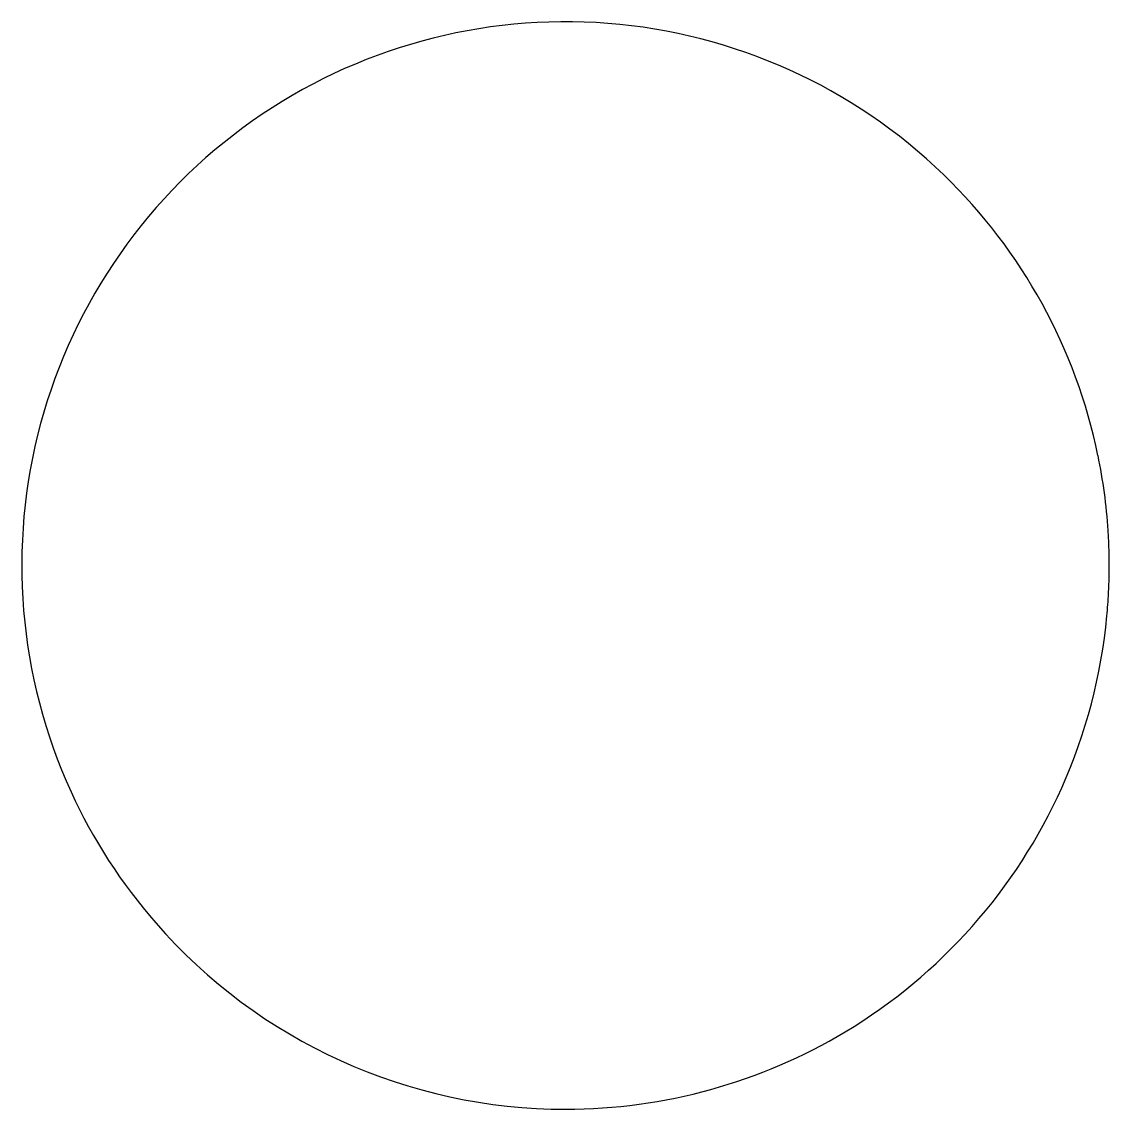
# Model space of a CAD drawing. Header units: metres. Extents: x -280 to 280, y -280 to 280.
import ezdxf

# ---------------------------------------------------------------- set-up
doc = ezdxf.new("R2010")
doc.units = ezdxf.units.M

msp = doc.modelspace()

# ---------------------------------------------------------------- linework, layer by layer
for centre, radius, start, end in [((-0.05, -0.01), 279.84, 445.5306, 485.1539), ((-0.05, 0.02), 279.81, 405.9019, 445.5306), ((-0.03, -0.04), 279.88, 485.1539, 524.872), ((-0.03, 0.05), 279.77, 371.6731, 405.9016), ((0, -0.05), 279.92, 524.872, 564.5848), ((-0.14, 0.01), 279.89, 363.6713, 371.6747), ((4.65, 0.22), 275.09, 361.9628, 363.6932), ((6.27, 0.4), 273.47, 360.5028, 361.9363), ((-13.4, 0.15), 293.14, 359.971, 360.5181), ((-30, 0.11), 309.74, 718.7801, 719.98), ((19.52, -0.86), 260.22, 717.0404, 718.7621), ((-4.6, 0.34), 284.36, 714.6866, 717.0499), ((-0.27, 0), 280.02, 695.8738, 714.6733), ((-0.08, -0.1), 279.83, 564.583, 581.0937), ((-0.08, -0.08), 279.81, 660.9491, 695.8735), ((-0.12, -0.14), 279.77, 581.0943, 630.0361), ((-0.11, -0.03), 279.87, 630.0343, 660.9491)]:
    msp.add_arc(centre, radius, start, end)

doc.saveas('drawing.dxf')
